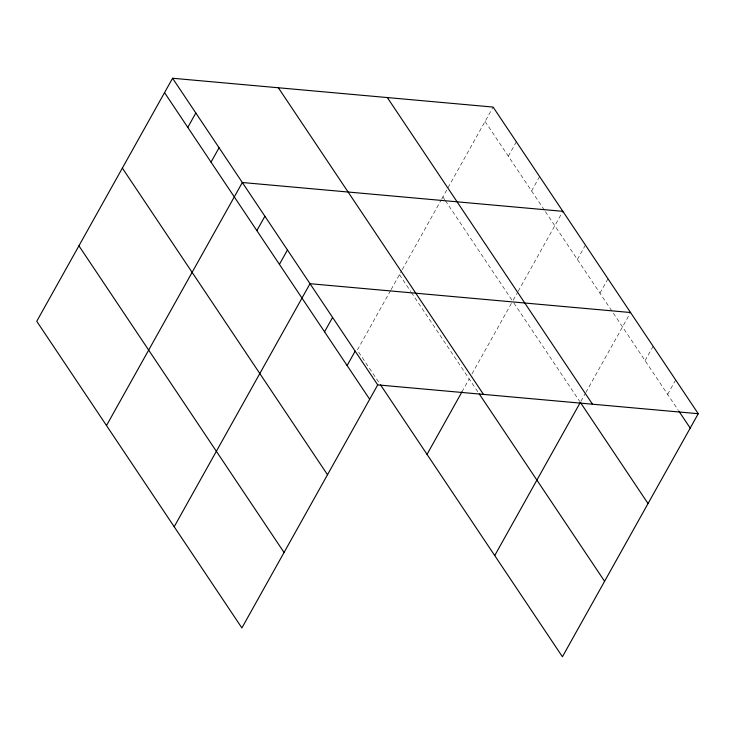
<?xml version="1.0" encoding="UTF-8"?>
<svg xmlns="http://www.w3.org/2000/svg" width="735" height="735" viewBox="0 0 735 735"><rect width="100%" height="100%" fill="white"/><g stroke="black" fill="none" stroke-linecap="round" stroke-linejoin="round"><path stroke-width="0.55" stroke-dasharray="3.67 2.76" d="M390.57 290.546L357.284 350.108L379.903 383.927M391.13 289.553L401.677 270.673M402.238 269.671L441.23 199.902M441.781 198.909L493.111 107.071M508.317 156.206L516.356 141.827M531.57 190.962L539.609 176.584M461.984 391.819L469.196 378.911M471.98 373.931L512.644 301.166M513.205 300.174L517.642 292.236M518.193 291.244L562.854 211.331M577.388 259.446L585.418 245.058M599.953 293.173L607.992 278.795M580.898 401.365L585.336 393.427M585.896 392.435L630.557 312.522M645.082 360.637L653.121 346.249M667.646 394.364L675.686 379.977M485.072 121.459L544.764 210.688M545.388 211.625L678.304 410.295M442.902 196.916L444.785 199.736M445.41 200.673L512.019 300.229M513.903 303.04L579.713 401.42M399.454 274.66L410.764 291.565M411.389 292.502L477.97 392.031"/><path stroke-width="1.1" d="M172.578 78.25L36.75 321.287L241.888 627.929L377.716 384.892L172.578 78.25L493.111 107.071L698.25 413.713L562.422 656.75L380.528 384.864M187.792 127.385L195.832 113.006M211.037 162.141L219.076 147.753M106.501 425.547L242.329 182.51L562.854 211.331M256.855 230.625L264.894 216.237M279.419 264.352L287.458 249.964M174.195 526.738L310.023 283.701L630.557 312.522M324.548 331.807L332.587 317.428M347.113 365.543L355.152 351.155M427.026 454.368L461.984 391.819M494.728 555.559L580.347 402.357L648.04 503.548M377.716 384.892L698.25 413.713M678.929 411.233L690.211 428.092M387.336 97.562L592.474 404.195M278.354 87.768L483.492 394.401M479.229 393.905L604.593 581.293M164.539 92.638L369.677 399.27M122.368 168.095L327.507 474.727M78.921 245.83L284.059 552.472"/></g></svg>
